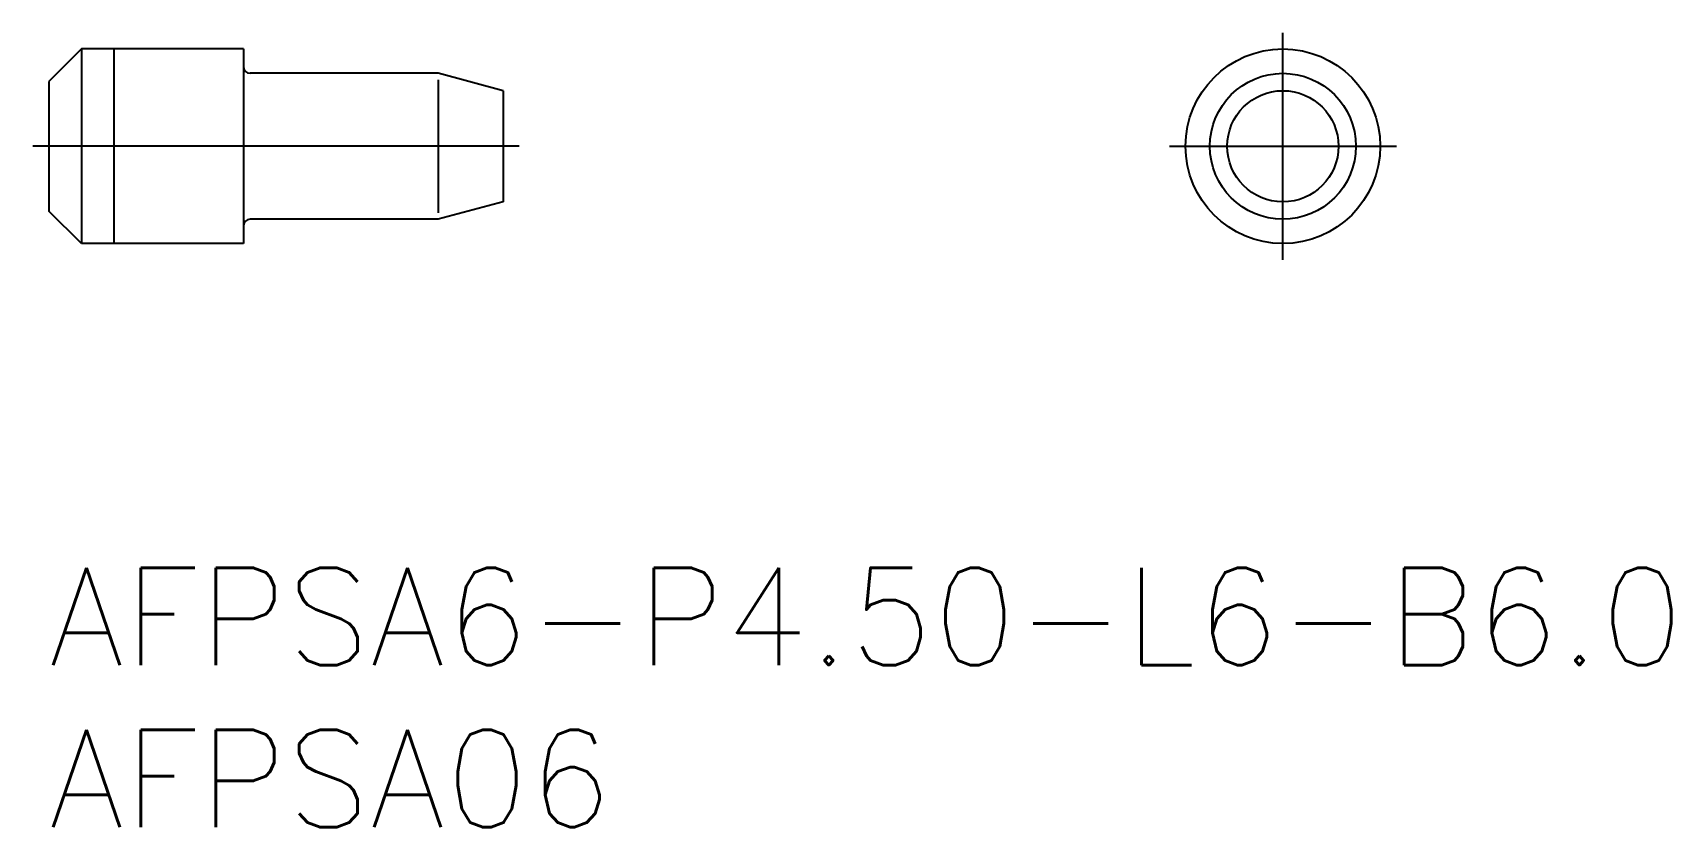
# Model space of a CAD drawing. Extents: x -0.5 to 50, y -8 to 16.5.
import ezdxf

# ---------------------------------------------------------------- set-up
doc = ezdxf.new("R2010")
doc.units = 0
doc.header["$LTSCALE"] = 0.5
doc.linetypes.add('CENTER', pattern=[50.8, 31.75, -6.35, 6.35, -6.35])
for name, color, linetype in [('MSM_CENTER', 1, 'CENTER'), ('MSM_CONTINUOUS', 7, 'CONTINUOUS'), ('MSM_NARROW', 5, 'CONTINUOUS'), ('MSM_PART_NUMBER', 7, 'CONTINUOUS')]:
    doc.layers.add(name, color=color, linetype=linetype)
doc.styles.get("Standard").update_dxf_attribs({"font": 'txt.shx', "height": 1, "bigfont": 'bigfont.shx'})

# ---------------------------------------------------------------- blocks, each defined once
blk = doc.blocks.new('*U4')
at = {"layer": 'MSM_PART_NUMBER'}
blk.add_text('AFPSA6-P4.50-L6-B6.0', height=3, dxfattribs=at).set_placement((0, -3))
blk = doc.blocks.new('*U5')
at = {"layer": 'MSM_PART_NUMBER'}
blk.add_text('AFPSA06', height=3, dxfattribs=at).set_placement((0, -8))

msp = doc.modelspace()

# ---------------------------------------------------------------- linework, layer by layer
at = {"layer": 'MSM_CENTER'}
for p, q in [((38.041, 9.5), (38.041, 16.5)), ((14.5, 13), (-0.5, 13)), ((34.541, 13), (41.541, 13))]:
    msp.add_line(p, q, dxfattribs=at)
at = {"layer": 'MSM_CONTINUOUS'}
for p, q in [((1, 16), (0, 15)), ((6, 16), (1, 16)), ((1, 16), (1, 10)), ((6, 16), (6, 10)), ((12, 15.25), (6.2, 15.25)), ((14, 14.714), (12, 15.25)), ((0, 15), (0, 11)), ((14, 14.714), (14, 11.286)), ((14, 11.286), (12, 10.75)), ((1, 10), (0, 11)), ((12, 10.75), (6.2, 10.75)), ((6, 10), (1, 10))]:
    msp.add_line(p, q, dxfattribs=at)
for radius in [3, 2.25, 1.714]:
    msp.add_circle((38.041, 13), radius, dxfattribs=at)
for centre, start, end in [((6.2, 15.45), 180, 270), ((6.2, 10.55), 90, 180)]:
    msp.add_arc(centre, 0.2, start, end, dxfattribs=at)
at = {"layer": 'MSM_NARROW'}
for p, q in [((2, 16), (2, 10)), ((12, 15.05), (12, 10.95))]:
    msp.add_line(p, q, dxfattribs=at)

# ---------------------------------------------------------------- block references
at = {"layer": 'MSM_CONTINUOUS'}
for name in ['*U4', '*U5']:
    msp.add_blockref(name, (0, 0), dxfattribs=at)

doc.saveas('drawing.dxf')
